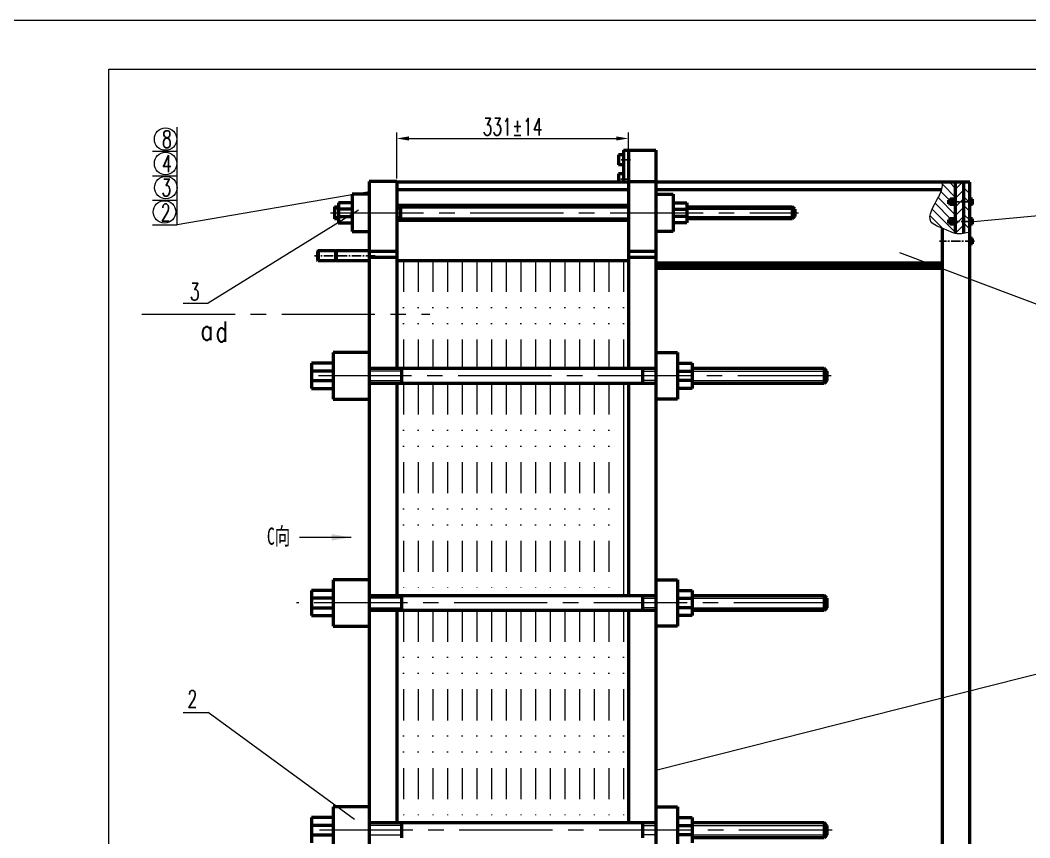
# Model space of a CAD drawing. Header units: millimetres. Extents: x -394 to 6212, y -2458 to 809.
# Drawn here: x 3842.6 to 4049, y -1683 to -1516.1 of the extents above; entities that cross this region are included whole.
import ezdxf

# ---------------------------------------------------------------- set-up
doc = ezdxf.new("R2010")
doc.units = ezdxf.units.MM
doc.header["$PDSIZE"] = -5
doc.linetypes.add('CENTER2', pattern=[28.575, 19.05, -3.175, 3.175, -3.175])
doc.linetypes.add('DIVIDE', pattern=[31.75, 12.7, -6.35, 0, -6.35, 0, -6.35])
doc.layers.get('0').update_dxf_attribs({"lineweight": 18})
doc.layers.get('DEFPOINTS').update_dxf_attribs({"lineweight": 18})
for name, color, linetype, lineweight, true_color in [('2', 2, 'Continuous', 18, 0xffff00), ('3尺寸线', 2, 'Continuous', 18, 0xffff00), ('4', 4, 'DIVIDE', 18, 0x00ffff)]:
    doc.layers.add(name, color=color, linetype=linetype, lineweight=lineweight, true_color=true_color)
for name, color, linetype, lineweight in [('短点划', 2, 'CENTER2', 25), ('粗实线', 1, 'Continuous', 50), ('细实线', 1, 'Continuous', 20)]:
    doc.layers.add(name, color=color, linetype=linetype, lineweight=lineweight)
doc.styles.add('hanzi', font='', dxfattribs={"width": 0.667})
doc.styles.add('HZ', font='txt.shx', dxfattribs={"width": 0.67, "bigfont": 'hztxt.shx'})
doc.styles.get("Standard").update_dxf_attribs({"font": 'txt.shx', "bigfont": 'gbcbig.shx'})
doc.styles.add('STYLE1', font='txt.shx', dxfattribs={"width": 0.67, "bigfont": 'hztxt.shx'})
doc.styles.add('ZH', font='txt.shx', dxfattribs={"width": 0.75, "bigfont": 'hztxt.shx'})
doc.styles.get('hanzi').set_extended_font_data('宋体')
doc.dimstyles.new('biaozhu', dxfattribs={"dimtxt": 3.5, "dimasz": 4, "dimexe": 1.25, "dimexo": 0.625, "dimtad": 1, "dimtoh": 1, "dimdsep": 46, "dimtxsty": 'Standard', "dimcen": 4, "dimclrd": 4, "dimclre": 4, "dimclrt": 4, "dimadec": 0, "dimazin": 2, "dimtfac": 1, "dimtmove": 0, "dimatfit": 3, "dimfxl": 1, "dimlwd": 20, "dimarcsym": 0})
doc.dimstyles.new('STANDARD$0', dxfattribs={"dimtxt": 3.5, "dimasz": 2.5, "dimexe": 1.25, "dimexo": 0.625, "dimtad": 1, "dimdec": 4, "dimdsep": 46, "dimtxsty": 'HZ', "dimcen": 2.5, "dimdle": 5, "dimadec": 0, "dimazin": 0, "dimtfac": 1, "dimtmove": 0, "dimatfit": 3, "dimfxl": 1, "dimtolj": 1, "dimlwd": -1, "dimlwe": -1, "dimarcsym": 0})

# ---------------------------------------------------------------- blocks, each defined once
blk = doc.blocks.new('*D384')
at = {"color": 0}
for p, q in [((3919.58, -1548.38), (3919.58, -1538.96)), ((3966.95, -1550.08), (3966.95, -1538.96)), ((3922.08, -1540.21), (3964.45, -1540.21))]:
    blk.add_line(p, q, dxfattribs=at)
for points in [[(3922.08, -1539.79), (3922.08, -1540.63), (3919.58, -1540.21)], [(3964.45, -1539.79), (3964.45, -1540.63), (3966.95, -1540.21)]]:
    blk.add_solid(points, dxfattribs=at)
at = {"layer": 'DEFPOINTS', "color": 0}
for p in [(3966.95, -1540.21), (3919.58, -1549.01), (3966.95, -1550.7)]:
    blk.add_point(p, dxfattribs=at)
at = {"color": 0, "insert": (3943.26, -1537.83), "char_height": 3.5, "attachment_point": 5, "style": 'HZ'}
blk.add_mtext('\\A1;331%%P14', dxfattribs=at)

msp = doc.modelspace()

# ---------------------------------------------------------------- hatches: boundary and pattern name
at = {"layer": '细实线'}
h = msp.add_hatch(dxfattribs=at)
h.set_pattern_fill('LINE', color=256, scale=0.4, angle=135, style=0)
h.set_pattern_definition([(135, (-5961.1406, -5460.5184), (-0.89802561, -0.89802561), [])])
edge = h.paths.add_edge_path()
edge.add_line((4032.69371, -1552.6075), (4033.25941, -1552.6075))
edge.add_line((4033.25941, -1552.6075), (4033.82511, -1552.6075))
edge.add_line((4033.82511, -1552.6075), (4033.82511, -1549.1675))
edge.add_line((4033.82511, -1549.1675), (4031.12511, -1549.1675))
edge.add_spline(control_points=[(4031.12511, -1549.1675), (4031.13428, -1549.41432), (4031.17709, -1550.56679), (4029.9771, -1552.96068), (4027.28693, -1557.28829), (4031.42271, -1558.57462), (4033.07074, -1559.47227), (4033.82511, -1559.62806)], knot_values=[3.369096894, 3.369096894, 3.369096894, 3.369096894, 4.101593673, 6.789328022, 11.734490112, 14.909768083, 17.354237182, 17.354237182, 17.354237182, 17.354237182], degree=3, periodic=0)
edge.add_line((4033.82511, -1559.62806), (4033.82511, -1557.7275))
edge.add_line((4033.82511, -1557.7275), (4033.25941, -1557.7275))
edge.add_line((4033.25941, -1557.7275), (4032.69371, -1557.7275))
edge.add_line((4032.69371, -1557.7275), (4032.69371, -1557.5275))
edge.add_line((4032.69371, -1557.5275), (4032.34369, -1557.5275))
edge.add_line((4032.34369, -1557.5275), (4032.34369, -1556.8075))
edge.add_line((4032.34369, -1556.8075), (4032.69371, -1556.8075))
edge.add_line((4032.69371, -1556.8075), (4032.69371, -1556.6075))
edge.add_line((4032.69371, -1556.6075), (4033.25941, -1556.6075))
edge.add_line((4033.25941, -1556.6075), (4033.82511, -1556.6075))
edge.add_line((4033.82511, -1556.6075), (4033.82511, -1553.7275))
edge.add_line((4033.82511, -1553.7275), (4033.25941, -1553.7275))
edge.add_line((4033.25941, -1553.7275), (4032.69371, -1553.7275))
edge.add_line((4032.69371, -1553.7275), (4032.69371, -1553.5275))
edge.add_line((4032.69371, -1553.5275), (4032.34369, -1553.5275))
edge.add_line((4032.34369, -1553.5275), (4032.34369, -1552.8075))
edge.add_line((4032.34369, -1552.8075), (4032.69371, -1552.8075))
edge.add_line((4032.69371, -1552.8075), (4032.69371, -1552.6075))
h = msp.add_hatch(dxfattribs=at)
h.set_pattern_fill('LINE', color=256, scale=0.4, angle=45, style=0)
h.set_pattern_definition([(45, (-5961.1406, -5460.5184), (-0.89802561, 0.89802561), [])])
h.paths.add_polyline_path([(4035.52511, -1549.1675), (4033.82511, -1549.1675), (4033.82511, -1553.1675), (4035.52511, -1553.1675)])
h.paths.add_polyline_path([(4035.52511, -1553.1675), (4033.82511, -1553.1675), (4033.82511, -1557.1675), (4035.52511, -1557.1675)])
edge = h.paths.add_edge_path()
edge.add_spline(control_points=[(4033.82511, -1559.62806), (4033.89772, -1559.64306), (4034.44451, -1559.73915), (4035.01794, -1559.69936), (4035.52511, -1559.61259)], knot_values=[1.605706372, 1.605706372, 1.605706372, 1.605706372, 1.840972369, 3.369096894, 3.369096894, 3.369096894, 3.369096894], degree=3, periodic=0)
edge.add_line((4035.52511, -1559.61259), (4035.52511, -1557.1675))
edge.add_line((4035.52511, -1557.1675), (4033.82511, -1557.1675))
edge.add_line((4033.82511, -1557.1675), (4033.82511, -1557.7275))
edge.add_line((4033.82511, -1557.7275), (4033.82511, -1559.62806))
h = msp.add_hatch(dxfattribs=at)
h.set_pattern_fill('LINE', color=256, scale=0.4, angle=135, style=0)
h.set_pattern_definition([(135, (-6411.4386, -3562.57), (-0.89802561, -0.89802561), [])])
h.paths.add_polyline_path([(4036.72511, -1549.1675), (4035.52511, -1549.1675), (4035.52511, -1553.1675), (4036.72511, -1553.1675)])
h.paths.add_polyline_path([(4036.72511, -1553.1675), (4035.52511, -1553.1675), (4035.52511, -1557.1675), (4036.72511, -1557.1675), (4036.72511, -1556.6075)])
edge = h.paths.add_edge_path()
edge.add_line((4036.72511, -1557.1675), (4035.52511, -1557.1675))
edge.add_line((4035.52511, -1557.1675), (4035.52511, -1559.61259))
edge.add_spline(control_points=[(4035.52511, -1559.61259), (4035.92043, -1559.54496), (4036.32197, -1559.44556), (4036.72511, -1559.33796)], knot_values=[0.414613299, 0.414613299, 0.414613299, 0.414613299, 1.605706372, 1.605706372, 1.605706372, 1.605706372], degree=3, periodic=0)
edge.add_line((4036.72511, -1559.33796), (4036.72511, -1557.1675))

# ---------------------------------------------------------------- linework, layer by layer
at = {"color": 3, "linetype": 'CENTER2'}
for p, q in [((3906.03301, -1555.4075), (4001.69242, -1555.4075)), ((3867.50156, -1576.10258), (3926.33652, -1576.10258)), ((4008.34843, -1588.6875), (3902.17751, -1588.6875)), ((4007.5191, -1635.0875), (3899.129, -1635.0875)), ((4008.58515, -1681.4875), (3902.17751, -1681.4875))]:
    msp.add_line(p, q, dxfattribs=at)
at = {"layer": '2', "linetype": 'ByBlock'}
for p, q in [((3874.74371, -1542.83199), (3874.74371, -1537.90412)), ((3869.65388, -1542.83199), (3874.74371, -1542.83199)), ((3874.74371, -1557.83199), (3874.74371, -1542.83199)), ((3869.65388, -1547.83199), (3874.74371, -1547.83199)), ((3913.63128, -1551.15876), (3874.74371, -1557.83199)), ((3869.65388, -1552.83199), (3874.74371, -1552.83199)), ((3911.79326, -1554.85698), (3881.0529, -1573.86212)), ((4037.49411, -1557.1675), (4062.14828, -1554.92664)), ((3869.65388, -1557.83199), (3874.74371, -1557.83199)), ((4022.34408, -1563.52651), (4062.14828, -1578.43383)), ((3875.96307, -1573.86212), (3881.0529, -1573.86212)), ((4062.14828, -1646.6661), (3972.54757, -1669.30301)), ((3875.96307, -1657.46313), (3881.0529, -1657.46313)), ((3910.93036, -1679.32528), (3881.0529, -1657.46313))]:
    msp.add_line(p, q, dxfattribs=at)
for centre in [(3872.34816, -1540.33278), (3872.34816, -1545.33278), (3872.39715, -1550.24511), (3872.12929, -1555.21577)]:
    msp.add_circle(centre, 2.29668, dxfattribs=at)
at = {"layer": '3尺寸线'}
msp.add_lwpolyline([(4429.74256, -1936.0524), (3835.74256, -1936.0524), (3835.74256, -1516.0524), (4429.74256, -1516.0524)], close=True, dxfattribs=at)
at = {"layer": '3尺寸线', "color": 1}
msp.add_lwpolyline([(3860.74256, -1526.0524), (4419.74256, -1526.0524), (4419.74256, -1926.0524), (3860.74256, -1926.0524)], close=True, dxfattribs=at)
at = {"layer": '4', "ltscale": 0.5}
for p, q in [((3920.94757, -1565.2075), (3920.94757, -1587.1275)), ((3923.94757, -1565.2075), (3923.94757, -1587.1275)), ((3926.94757, -1565.2075), (3926.94757, -1587.1275)), ((3929.94757, -1565.2075), (3929.94757, -1587.1275)), ((3932.94757, -1565.2075), (3932.94757, -1587.1275)), ((3935.94757, -1565.2075), (3935.94757, -1587.1275)), ((3938.94757, -1565.2075), (3938.94757, -1587.1275)), ((3941.94757, -1565.2075), (3941.94757, -1587.1275)), ((3944.94757, -1565.2075), (3944.94757, -1587.1275)), ((3947.94757, -1565.2075), (3947.94757, -1587.1275)), ((3950.94757, -1565.2075), (3950.94757, -1587.1275)), ((3953.94757, -1565.2075), (3953.94757, -1587.1275)), ((3956.94757, -1565.2075), (3956.94757, -1587.1275)), ((3959.94757, -1565.2075), (3959.94757, -1587.1275)), ((3962.94757, -1565.2075), (3962.94757, -1587.1275)), ((3965.94757, -1565.2075), (3965.94757, -1587.1275)), ((3920.94757, -1590.2475), (3920.94757, -1633.5275)), ((3923.94757, -1590.2475), (3923.94757, -1633.5275)), ((3926.94757, -1590.2475), (3926.94757, -1633.5275)), ((3929.94757, -1590.2475), (3929.94757, -1633.5275)), ((3932.94757, -1590.2475), (3932.94757, -1633.5275)), ((3935.94757, -1590.2475), (3935.94757, -1633.5275)), ((3938.94757, -1590.2475), (3938.94757, -1633.5275)), ((3941.94757, -1590.2475), (3941.94757, -1633.5275)), ((3944.94757, -1590.2475), (3944.94757, -1633.5275)), ((3947.94757, -1590.2475), (3947.94757, -1633.5275)), ((3950.94757, -1590.2475), (3950.94757, -1633.5275)), ((3953.94757, -1590.2475), (3953.94757, -1633.5275)), ((3956.94757, -1590.2475), (3956.94757, -1633.5275)), ((3959.94757, -1590.2475), (3959.94757, -1633.5275)), ((3962.94757, -1590.2475), (3962.94757, -1633.5275)), ((3920.94757, -1636.6475), (3920.94757, -1679.9275)), ((3923.94757, -1636.6475), (3923.94757, -1679.9275)), ((3926.94757, -1636.6475), (3926.94757, -1679.9275)), ((3929.94757, -1636.6475), (3929.94757, -1679.9275)), ((3932.94757, -1636.6475), (3932.94757, -1679.9275)), ((3935.94757, -1636.6475), (3935.94757, -1679.9275)), ((3938.94757, -1636.6475), (3938.94757, -1679.9275)), ((3941.94757, -1636.6475), (3941.94757, -1679.9275)), ((3944.94757, -1636.6475), (3944.94757, -1679.9275)), ((3947.94757, -1636.6475), (3947.94757, -1679.9275)), ((3950.94757, -1636.6475), (3950.94757, -1679.9275)), ((3953.94757, -1636.6475), (3953.94757, -1679.9275)), ((3956.94757, -1636.6475), (3956.94757, -1679.9275)), ((3959.94757, -1636.6475), (3959.94757, -1679.9275)), ((3962.94757, -1636.6475), (3962.94757, -1679.9275)), ((3965.94757, -1636.6475), (3965.94757, -1679.9275))]:
    msp.add_line(p, q, dxfattribs=at)
at = {"layer": '短点划', "ltscale": 0.1}
for p, q in [((3967.349, -1544.5675), (3964.65218, -1544.5675)), ((3967.26504, -1548.4875), (3964.61914, -1548.4875)), ((4037.49411, -1553.1675), (4032.17643, -1553.1675)), ((4037.49411, -1557.1675), (4032.17643, -1557.1675)), ((4037.65575, -1561.1675), (4030.55674, -1561.1675)), ((3915.17482, -1564.1675), (3902.79432, -1564.1675))]:
    msp.add_line(p, q, dxfattribs=at)
at = {"layer": '粗实线'}
for p, q in [((3965.94757, -1542.6075), (3972.54757, -1542.6075)), ((3965.94757, -1542.6075), (3965.94757, -1549.1675)), ((3966.94757, -1542.6075), (3966.94757, -1550.8475)), ((3972.54757, -1542.6075), (3972.54757, -1717.93398)), ((3965.94757, -1543.52827), (3964.94757, -1543.52827)), ((3964.94757, -1543.52827), (3964.94757, -1545.60674)), ((3965.94757, -1545.60674), (3964.94757, -1545.60674)), ((3965.94757, -1547.44827), (3964.94757, -1547.44827)), ((3964.94757, -1547.44827), (3964.94757, -1549.1675)), ((3919.57751, -1549.0075), (3913.97751, -1549.0075)), ((3913.97751, -1549.0075), (3913.97751, -1724.6075)), ((3919.57751, -1549.0075), (3919.57751, -1587.1275)), ((3966.94757, -1549.1675), (3919.57751, -1549.1675)), ((3966.94757, -1549.0075), (3972.54757, -1549.0075)), ((3966.94757, -1549.0075), (3966.94757, -1587.1275)), ((4036.72511, -1549.1675), (3972.54757, -1549.1675)), ((4033.82511, -1559.62806), (4033.82511, -1549.1675)), ((4035.52511, -1559.61259), (4035.52511, -1549.1675)), ((4036.72511, -1724.6075), (4036.72511, -1549.1675)), ((3913.97751, -1551.5995), (3910.45751, -1551.5995)), ((3910.45751, -1551.5995), (3910.45751, -1559.2155)), ((3966.94757, -1550.70272), (3919.57751, -1550.70272)), ((4030.98431, -1550.70272), (3972.54757, -1550.70272)), ((3972.54757, -1551.5995), (3976.06757, -1551.5995)), ((3976.06757, -1551.5995), (3976.06757, -1559.2155)), ((3907.65751, -1553.3595), (3907.65751, -1557.4555)), ((3910.45751, -1553.3595), (3907.65751, -1553.3595)), ((3976.06757, -1553.3595), (3978.86757, -1553.3595)), ((3978.86757, -1553.3595), (3978.86757, -1557.4555)), ((4032.34369, -1552.8075), (4032.34369, -1553.5275)), ((4033.25941, -1552.8075), (4032.34369, -1552.8075)), ((4033.25941, -1553.5275), (4032.34369, -1553.5275)), ((4032.69371, -1552.6075), (4032.69371, -1553.7275)), ((4033.25941, -1552.6075), (4032.69371, -1552.6075)), ((4033.25941, -1553.7275), (4032.69371, -1553.7275)), ((4033.25941, -1553.7275), (4033.25941, -1552.6075)), ((4033.82511, -1552.6075), (4033.25941, -1552.6075)), ((4033.82511, -1552.8075), (4033.25941, -1552.8075)), ((4033.82511, -1553.5275), (4033.25941, -1553.5275)), ((4033.82511, -1553.7275), (4033.25941, -1553.7275)), ((4033.82511, -1553.7275), (4033.82511, -1552.6075)), ((4037.29082, -1552.6075), (4036.72511, -1552.6075)), ((4036.72511, -1552.6075), (4036.72511, -1553.7275)), ((4037.29082, -1552.8075), (4036.72511, -1552.8075)), ((4037.29082, -1553.5275), (4036.72511, -1553.5275)), ((4037.29082, -1553.7275), (4036.72511, -1553.7275)), ((4037.29082, -1553.7275), (4037.29082, -1552.6075)), ((3906.85751, -1554.1595), (3907.65751, -1554.1595)), ((3906.85751, -1554.1595), (3906.85751, -1556.6555)), ((3910.45751, -1554.6395), (3907.65751, -1554.6395)), ((3919.57751, -1553.8475), (3938.94757, -1553.8475)), ((3919.57751, -1554.1595), (3966.94757, -1554.1595)), ((3920.34551, -1554.1595), (3920.34551, -1556.6555)), ((3938.94757, -1553.8475), (3966.94757, -1553.8475)), ((3976.06757, -1554.6395), (3978.86757, -1554.6395)), ((3978.86757, -1554.1595), (3992.10863, -1554.1595)), ((3992.10863, -1554.1595), (4000.44479, -1554.1595)), ((4000.44479, -1554.1595), (4000.44479, -1556.6555)), ((4000.92479, -1554.6395), (4000.44479, -1554.1595)), ((4000.44479, -1554.1595), (4000.44479, -1556.6555)), ((4000.92479, -1554.6395), (4000.92479, -1556.1755)), ((3907.65751, -1556.6555), (3906.85751, -1556.6555)), ((3907.59021, -1557.4555), (3910.45751, -1557.4555)), ((3907.65751, -1556.1755), (3910.45751, -1556.1755)), ((3919.57751, -1556.6555), (3966.94757, -1556.6555)), ((3938.94757, -1556.9675), (3919.57751, -1556.9675)), ((3966.94757, -1556.9675), (3938.94757, -1556.9675)), ((3978.86757, -1556.1755), (3976.06757, -1556.1755)), ((3978.86757, -1557.4555), (3976.06757, -1557.4555)), ((3992.10863, -1556.6555), (3978.86757, -1556.6555)), ((4000.44479, -1556.6555), (3992.10863, -1556.6555)), ((4000.92479, -1556.1755), (4000.44479, -1556.6555)), ((4033.25941, -1556.8075), (4032.34369, -1556.8075)), ((4032.34369, -1556.8075), (4032.34369, -1557.5275)), ((4033.25941, -1557.5275), (4032.34369, -1557.5275)), ((4033.25941, -1556.6075), (4032.69371, -1556.6075)), ((4032.69371, -1556.6075), (4032.69371, -1557.7275)), ((4033.25941, -1557.7275), (4032.69371, -1557.7275)), ((4033.82511, -1556.6075), (4033.25941, -1556.6075)), ((4033.25941, -1557.7275), (4033.25941, -1556.6075)), ((4033.82511, -1556.8075), (4033.25941, -1556.8075)), ((4033.82511, -1557.5275), (4033.25941, -1557.5275)), ((4033.82511, -1557.7275), (4033.25941, -1557.7275)), ((4033.82511, -1557.7275), (4033.82511, -1556.6075)), ((4036.72511, -1556.6075), (4036.72511, -1557.7275)), ((4037.29082, -1556.6075), (4036.72511, -1556.6075)), ((4037.29082, -1556.8075), (4036.72511, -1556.8075)), ((4037.29082, -1557.5275), (4036.72511, -1557.5275)), ((4037.29082, -1557.7275), (4036.72511, -1557.7275)), ((4037.29082, -1557.7275), (4037.29082, -1556.6075)), ((3910.45751, -1559.2155), (3913.97751, -1559.2155)), ((3976.06757, -1559.2155), (3972.54757, -1559.2155)), ((4031.12511, -1703.4075), (4031.12511, -1558.56316)), ((4037.29082, -1560.6075), (4036.72511, -1560.6075)), ((4036.72511, -1560.6075), (4036.72511, -1561.7275)), ((4037.29082, -1560.8075), (4036.72511, -1560.8075)), ((4037.29082, -1561.5275), (4036.72511, -1561.5275)), ((4037.29082, -1561.7275), (4036.72511, -1561.7275)), ((4037.29082, -1561.7275), (4037.29082, -1560.6075)), ((3903.54551, -1563.1435), (3903.41751, -1563.2715)), ((3903.41751, -1563.2715), (3903.41751, -1565.0635)), ((3907.05609, -1563.1435), (3903.54551, -1563.1435)), ((3903.54551, -1563.1435), (3903.54551, -1565.1915)), ((3907.05609, -1563.1435), (3907.05609, -1565.1915)), ((3913.97751, -1563.1435), (3907.18409, -1563.1435)), ((3907.18409, -1563.1435), (3907.18409, -1565.1915)), ((3919.57751, -1563.2875), (3913.97751, -1563.2875)), ((3972.54757, -1563.2875), (3966.94757, -1563.2875)), ((3903.54551, -1565.1915), (3903.41751, -1565.0635)), ((3907.05609, -1565.1915), (3903.54551, -1565.1915)), ((3913.97751, -1565.1915), (3907.18409, -1565.1915)), ((3919.57751, -1564.5275), (3913.97751, -1564.5275)), ((3938.94757, -1565.2075), (3919.57751, -1565.2075)), ((3966.94757, -1565.2075), (3938.94757, -1565.2075)), ((3972.54757, -1564.5275), (3966.94757, -1564.5275)), ((4031.12511, -1565.6495), (3972.54757, -1565.6495)), ((4031.12511, -1566.1275), (3972.54757, -1566.1275)), ((4031.12511, -1566.7675), (3972.54757, -1566.7675)), ((3906.57751, -1583.9275), (3906.57751, -1593.4475)), ((3913.97751, -1583.9275), (3906.57751, -1583.9275)), ((3972.54757, -1583.9275), (3976.94757, -1583.9275)), ((3976.94757, -1583.9275), (3976.94757, -1593.4475)), ((3906.57751, -1586.1275), (3902.17751, -1586.1275)), ((3902.17751, -1586.1275), (3902.17751, -1591.2475)), ((3906.57751, -1586.1275), (3903.57751, -1586.1275)), ((3976.94757, -1586.1275), (3979.94757, -1586.1275)), ((3979.94757, -1586.1275), (3979.94757, -1591.2475)), ((3906.57751, -1587.7275), (3902.17751, -1587.7275)), ((3906.57751, -1587.7275), (3903.57751, -1587.7275)), ((3913.97751, -1587.1275), (3938.94757, -1587.1275)), ((3920.53751, -1587.1275), (3920.53751, -1590.2475)), ((3938.94757, -1587.1275), (3972.54757, -1587.1275)), ((3969.80556, -1587.1275), (3969.80556, -1590.2475)), ((3976.94757, -1587.7275), (3979.94757, -1587.7275)), ((3979.94757, -1587.1275), (4006.9191, -1587.1275)), ((4006.9191, -1587.1275), (4006.9191, -1590.2475)), ((4007.5191, -1587.7275), (4006.9191, -1587.1275)), ((4006.9191, -1587.1275), (4006.9191, -1590.2475)), ((4007.5191, -1587.7275), (4007.5191, -1589.6475)), ((3902.17751, -1589.6475), (3906.57751, -1589.6475)), ((3903.57751, -1589.6475), (3906.57751, -1589.6475)), ((3938.94757, -1590.2475), (3913.97751, -1590.2475)), ((3919.57751, -1590.2475), (3919.57751, -1633.5275)), ((3972.54757, -1590.2475), (3938.94757, -1590.2475)), ((3966.94757, -1590.2475), (3966.94757, -1633.5275)), ((3979.94757, -1589.6475), (3976.94757, -1589.6475)), ((4006.9191, -1590.2475), (3979.94757, -1590.2475)), ((4007.5191, -1589.6475), (4006.9191, -1590.2475)), ((3902.17751, -1591.2475), (3906.57751, -1591.2475)), ((3903.57751, -1591.2475), (3906.57751, -1591.2475)), ((3979.94757, -1591.2475), (3976.94757, -1591.2475)), ((3906.57751, -1593.4475), (3913.97751, -1593.4475)), ((3976.94757, -1593.4475), (3972.54757, -1593.4475)), ((3906.57751, -1630.3275), (3906.57751, -1639.8475)), ((3913.97751, -1630.3275), (3906.57751, -1630.3275)), ((3972.54757, -1630.3275), (3976.94757, -1630.3275)), ((3976.94757, -1630.3275), (3976.94757, -1639.8475)), ((3906.57751, -1632.5275), (3902.17751, -1632.5275)), ((3902.17751, -1632.5275), (3902.17751, -1637.6475)), ((3906.57751, -1634.1275), (3902.17751, -1634.1275)), ((3906.57751, -1632.5275), (3903.57751, -1632.5275)), ((3906.57751, -1634.1275), (3903.57751, -1634.1275)), ((3913.97751, -1633.5275), (3938.94757, -1633.5275)), ((3913.97751, -1633.5275), (3938.94757, -1633.5275)), ((3920.53751, -1633.5275), (3920.53751, -1636.6475)), ((3938.94757, -1633.5275), (3972.54757, -1633.5275)), ((3938.94757, -1633.5275), (3972.54757, -1633.5275)), ((3969.80556, -1633.5275), (3969.80556, -1636.6475)), ((3976.94757, -1632.5275), (3979.94757, -1632.5275)), ((3976.94757, -1634.1275), (3979.94757, -1634.1275)), ((3979.94757, -1632.5275), (3979.94757, -1637.6475)), ((3979.94757, -1633.5275), (4006.9191, -1633.5275)), ((4006.9191, -1633.5275), (4006.9191, -1636.6475)), ((4007.5191, -1634.1275), (4006.9191, -1633.5275)), ((4006.9191, -1633.5275), (4006.9191, -1636.6475)), ((4007.5191, -1634.1275), (4007.5191, -1636.0475)), ((3902.17751, -1636.0475), (3906.57751, -1636.0475)), ((3903.57751, -1636.0475), (3906.57751, -1636.0475)), ((3979.94757, -1636.0475), (3976.94757, -1636.0475)), ((4007.5191, -1636.0475), (4006.9191, -1636.6475)), ((3902.17751, -1637.6475), (3906.57751, -1637.6475)), ((3903.57751, -1637.6475), (3906.57751, -1637.6475)), ((3938.94757, -1636.6475), (3913.97751, -1636.6475)), ((3938.94757, -1636.6475), (3913.97751, -1636.6475)), ((3919.57751, -1636.6475), (3919.57751, -1679.9275)), ((3972.54757, -1636.6475), (3938.94757, -1636.6475)), ((3972.54757, -1636.6475), (3938.94757, -1636.6475)), ((3966.94757, -1636.6475), (3966.94757, -1679.9275)), ((3979.94757, -1637.6475), (3976.94757, -1637.6475)), ((4006.9191, -1636.6475), (3979.94757, -1636.6475)), ((3906.57751, -1639.8475), (3913.97751, -1639.8475)), ((3976.94757, -1639.8475), (3972.54757, -1639.8475)), ((3913.97751, -1676.7275), (3906.57751, -1676.7275)), ((3906.57751, -1676.7275), (3906.57751, -1686.2475)), ((3972.54757, -1676.7275), (3976.94757, -1676.7275)), ((3976.94757, -1676.7275), (3976.94757, -1686.2475)), ((3906.57751, -1678.9275), (3902.17751, -1678.9275)), ((3902.17751, -1678.9275), (3902.17751, -1684.0475)), ((3906.57751, -1678.9275), (3903.57751, -1678.9275)), ((3976.94757, -1678.9275), (3979.94757, -1678.9275)), ((3979.94757, -1678.9275), (3979.94757, -1684.0475)), ((3906.57751, -1680.5275), (3902.17751, -1680.5275)), ((3906.57751, -1680.5275), (3903.57751, -1680.5275)), ((3913.97751, -1679.9275), (3938.94757, -1679.9275)), ((3913.97751, -1679.9275), (3938.94757, -1679.9275)), ((3920.53751, -1679.9275), (3920.53751, -1683.0475)), ((3938.94757, -1679.9275), (3972.54757, -1679.9275)), ((3938.94757, -1679.9275), (3972.54757, -1679.9275)), ((3969.80556, -1679.9275), (3969.80556, -1683.0475)), ((3976.94757, -1680.5275), (3979.94757, -1680.5275)), ((3979.94757, -1679.9275), (4006.9191, -1679.9275)), ((4006.9191, -1679.9275), (4006.9191, -1683.0475)), ((4007.5191, -1680.5275), (4006.9191, -1679.9275)), ((4006.9191, -1679.9275), (4006.9191, -1683.0475)), ((4007.5191, -1680.5275), (4007.5191, -1682.4475)), ((3902.17751, -1682.4475), (3906.57751, -1682.4475)), ((3903.57751, -1682.4475), (3906.57751, -1682.4475)), ((3979.94757, -1682.4475), (3976.94757, -1682.4475)), ((4006.9191, -1683.0475), (3979.94757, -1683.0475)), ((4007.5191, -1682.4475), (4006.9191, -1683.0475))]:
    msp.add_line(p, q, dxfattribs=at)
for centre, start, end in [((3907.12009, -1563.1435), 180, 0), ((3907.12009, -1565.1915), 0, 180)]:
    msp.add_arc(centre, 0.064, start, end, dxfattribs=at)
at = {"layer": '细实线'}
for p, q in [((3966.94757, -1542.6075), (3966.94757, -1543.89235)), ((3907.65751, -1554.6395), (3906.85751, -1554.6395)), ((3920.34551, -1554.6395), (3919.57751, -1554.6395)), ((3978.86757, -1554.6395), (3992.10863, -1554.6395)), ((3992.10863, -1554.6395), (4000.92479, -1554.6395)), ((3906.85751, -1556.1755), (3907.65751, -1556.1755)), ((3919.57751, -1556.1755), (3920.34551, -1556.1755)), ((3978.86757, -1556.1755), (3992.10863, -1556.1755)), ((3992.10863, -1556.1755), (4000.92479, -1556.1755)), ((3907.05609, -1563.2715), (3903.41751, -1563.2715)), ((3907.05609, -1565.0635), (3903.41751, -1565.0635)), ((3920.53751, -1587.7275), (3913.97751, -1587.7275)), ((3969.80556, -1587.7275), (3972.54757, -1587.7275)), ((3979.94757, -1587.7275), (4007.5191, -1587.7275)), ((3913.97751, -1589.6475), (3920.53751, -1589.6475)), ((3965.94757, -1590.2475), (3965.94757, -1633.5275)), ((3972.54757, -1589.6475), (3969.80556, -1589.6475)), ((3979.94757, -1589.6475), (4007.5191, -1589.6475)), ((3920.53751, -1634.1275), (3913.97751, -1634.1275)), ((3969.80556, -1634.1275), (3972.54757, -1634.1275)), ((3979.94757, -1634.1275), (4007.5191, -1634.1275)), ((3913.97751, -1636.0475), (3920.53751, -1636.0475)), ((3972.54757, -1636.0475), (3969.80556, -1636.0475)), ((3979.94757, -1636.0475), (4007.5191, -1636.0475)), ((3920.53751, -1680.5275), (3913.97751, -1680.5275)), ((3969.80556, -1680.5275), (3972.54757, -1680.5275)), ((3979.94757, -1680.5275), (4007.5191, -1680.5275)), ((3913.97751, -1682.4475), (3920.53751, -1682.4475)), ((3972.54757, -1682.4475), (3969.80556, -1682.4475)), ((3979.94757, -1682.4475), (4007.5191, -1682.4475))]:
    msp.add_line(p, q, dxfattribs=at)
msp.add_open_spline([(4036.72511, -1559.33796), (4035.80475, -1559.58361), (4033.99401, -1559.98646), (4031.51481, -1558.60327), (4027.28693, -1557.28829), (4029.9771, -1552.96068), (4031.17709, -1550.56679), (4031.13428, -1549.41432), (4031.12511, -1549.1675)], degree=3, knots=[0.414613299, 0.414613299, 0.414613299, 0.414613299, 3.133830897, 5.813565992, 8.988843963, 13.934006054, 16.621740403, 17.354237182, 17.354237182, 17.354237182, 17.354237182], dxfattribs=at)

# ---------------------------------------------------------------- texts
at = {"layer": '2', "linetype": 'ByBlock'}
for s, height, style, width, p in [('8', 3.5, 'STYLE1', 0.67, (3871.60744, -1542.11496)), ('4', 3.5, 'STYLE1', 0.67, (3871.60744, -1547.11496)), ('3', 3.5, 'STYLE1', 0.67, (3871.48979, -1552.01064)), ('2', 3.5, 'STYLE1', 0.67, (3871.36147, -1557.07144)), ('3', 3.5, 'STYLE1', 0.67, (3877.30791, -1573.25001)), ('d', 4.1472, 'ZH', 0.75, (3882.52971, -1581.72484)), ('a', 4.1472, 'ZH', 0.75, (3879.5204, -1581.43231)), ('2', 3.5, 'STYLE1', 0.67, (3876.80383, -1656.43943))]:
    msp.add_text(s, height=height, dxfattribs=dict(at, style=style, width=width)).set_placement(p)
at = {"layer": '细实线', "style": 'hanzi', "width": 0.667}
msp.add_text('C向', height=3.5, dxfattribs=at).set_placement((3893.06056, -1623.18518))

# ---------------------------------------------------------------- dimensions: what is measured, and where the dimension line sits
dim = msp.add_linear_dim(base=(3966.94757, -1540.20844), p1=(3919.57751, -1549.0075), p2=(3966.94757, -1550.70272), text='331%%P14', dimstyle='STANDARD$0')
dim.commit()
dim.dimension.update_dxf_attribs({"geometry": '*D384', "text_midpoint": (3943.26254, -1537.83344)})

# ---------------------------------------------------------------- leaders
at = {"layer": '细实线'}
msp.add_leader([(3910.25873, -1621.68337), (3899.70397, -1621.68337)], dimstyle='biaozhu', override={"dimgap": 0.625, "dimtad": 0}, dxfattribs=at)

doc.saveas('drawing.dxf')
